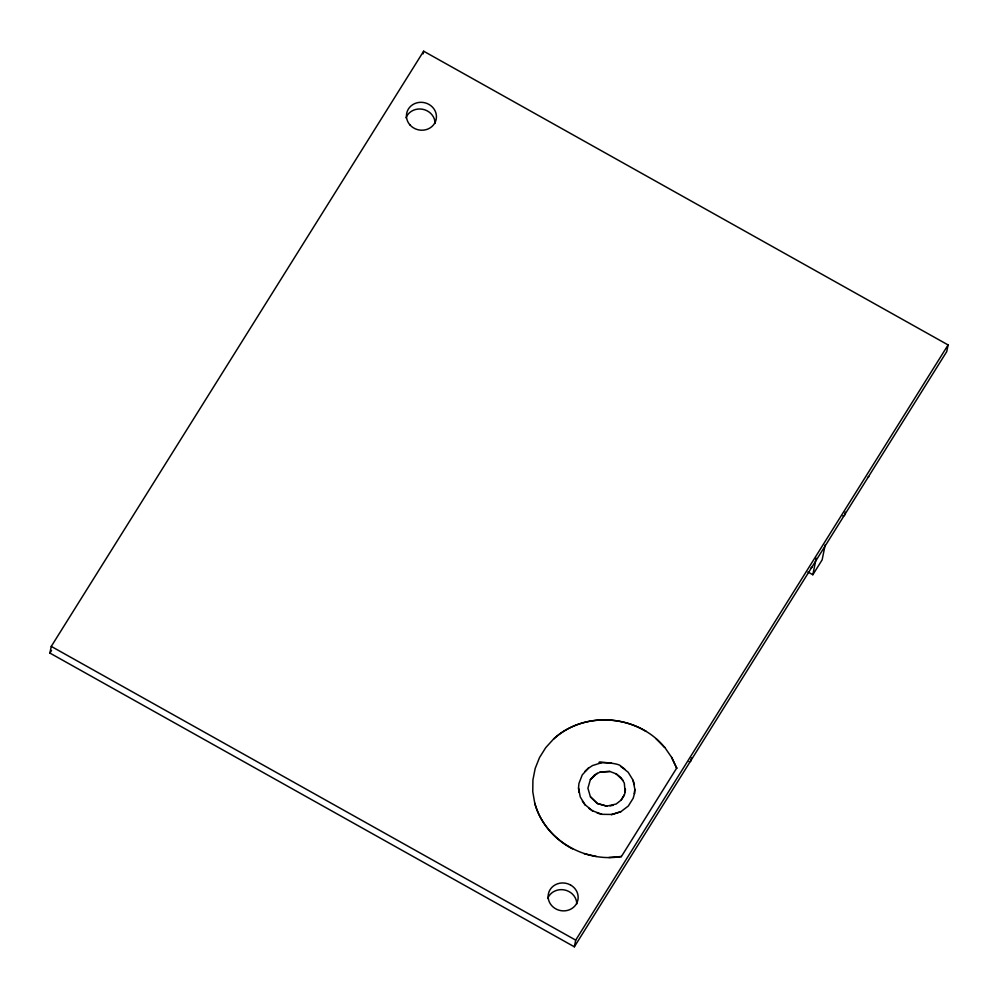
<?xml version="1.0" encoding="UTF-8"?>
<svg xmlns="http://www.w3.org/2000/svg" width="998" height="998" viewBox="0 0 998 998"><rect width="100%" height="100%" fill="white"/><g stroke="black" fill="none" stroke-linecap="round" stroke-linejoin="round"><path stroke-width="1.5" d="M582.358 801.169L585.19 804.974L580.275 796.99L578.528 787.996L578.94 783.455L582.271 774.872L588.521 768.073L585.065 771.205M625.434 789.144L625.16 792.163L624.299 783.031L621.018 777.692L616.003 773.675L622.902 780.236M634.815 789.368L634.404 793.909L634.84 789.256L633.094 780.261L628.179 772.265L620.669 766.239L624.698 768.959M49.9 653.066L51.26 646.392L423.651 51.197L948.1 344.934L946.74 351.608L574.349 946.803L49.9 653.066L51.547 650.434M423.115 53.867L423.651 51.197M572.54 848.737L572.515 848.861C554.476 839.468 540.192 822.988 534.766 803.265L534.791 803.14C544.534 839.742 584.616 862.958 621.355 856.521L608.892 857.507M646.03 731.285L646.005 731.397C617.75 714.094 578.391 716.115 553.69 738.894L553.665 739.019C584.628 710.252 638.171 714.743 664.656 747.427L656.035 738.695M578.528 787.996L579.002 792.424M597.253 773.225L590.392 779.563L594.559 775.022L600.21 772.003L609.878 771.454L615.978 773.799M606.759 806.135L597.39 803.44L590.492 796.891L597.365 803.565L606.759 806.135L616.128 804.026L621.118 800.122L624.349 794.957L621.118 800.122M588.708 808.168L592.712 811L585.215 804.85M611.462 762.909C578.952 761.798 620.332 761.711 620.644 766.364M600.21 772.003L609.878 771.454M584.104 853.677L596.355 856.496M597.166 813.046L601.906 814.331L592.737 810.875M574.349 946.803L575.696 940.128L948.1 344.934M610.015 805.947L613.171 805.236M620.843 811.698L611.674 814.58L620.843 811.698L628.303 806.035L633.156 798.288L634.429 793.784M633.069 780.386L634.391 784.69M671.617 757.345L676.706 768.148L671.617 757.345L664.68 747.302M691.489 757.906L690.915 760.713A7.522 2.707 32 0 1 689.019 761.661M807.943 572.004L812.834 574.748L816.202 558.181M825.209 544.808L822.14 559.866L812.834 574.748M845.281 512.086L844.72 514.893A7.522 2.707 32 0 1 842.823 515.854M624.324 795.082L625.185 792.038M590.417 779.438L587.909 788.22L590.467 797.003M621.33 856.646L676.731 768.036M553.69 738.894L545.706 747.677L539.481 757.632L535.178 768.472L532.907 780.012L532.77 791.688L534.766 803.265M588.496 768.186L592.525 765.553L601.694 762.672M611.699 814.455L601.906 814.331M51.26 646.392L575.696 940.128M405.949 117.814A15.057 13.922 11.5 0 1 422.616 109.256A15.057 13.922 11.5 0 1 435.091 123.303M547.665 898.474A15.057 13.922 11.5 0 1 564.332 889.917A15.057 13.922 11.5 0 1 576.794 903.963M812.135 566.976A7.522 2.707 32 0 1 810.975 567.887M868.734 476.508A7.522 2.707 32 0 1 867.574 477.418M570.594 885.026L568.211 883.929A15.057 13.91 11.5 0 0 548.239 898.175A15.057 13.91 11.5 0 0 571.442 908.791A15.057 13.91 11.5 0 0 570.594 885.026M409.978 124.95A15.057 13.922 11.5 0 0 435.565 121.382A15.057 13.922 11.5 0 0 418.761 102.457A15.057 13.922 11.5 0 0 409.978 124.95"/></g></svg>
